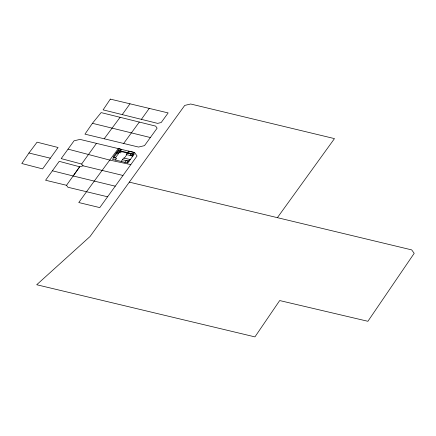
<?xml version="1.0" encoding="UTF-8"?>
<svg xmlns="http://www.w3.org/2000/svg" width="436" height="436" viewBox="0 0 436 436"><rect width="100%" height="100%" fill="white"/><g stroke="black" fill="none" stroke-linecap="round" stroke-linejoin="round"><path stroke-width="0.65" d="M28.94 153.009L37.065 142.174L58.059 147.493L42.603 168.901L21.8 163.516L28.94 153.009L50.325 158.192M92.421 123.301L84.955 134.152L138.561 147.057L144.518 145.635L157.113 128.184L155.663 126.118L101.119 112.608L92.421 123.301L150.371 137.536M52.402 170.792L73.21 175.981L79.663 166.792L59.214 161.347L45.578 180.242L66.528 185.289L79.652 166.797L83.123 165.822L122.985 175.463M122.249 114.608L129.983 103.801M141.384 119.344L149.243 108.401M118.287 148.611C104.967 166.481 91.734 184.401 78.774 202.538L99.779 207.601L137.046 155.984L134.599 152.54L79.995 139.4L74.049 140.817L61.198 158.606L81.608 164.045L96.481 143.362M115.382 160.034L116.597 158.361L113.698 157.663M121.437 151.663L120.565 152.867L117.666 152.169M121.213 161.402L123.693 157.974L130.293 159.56M124.347 158.132L126.827 154.698M124.892 162.328L126.108 160.65L129.001 161.347M130.947 153.952L130.075 155.162L132.969 155.859M127.159 162.835L129.639 159.407M132.119 155.974L134.599 152.54L128.653 151.112L126.173 154.54L132.773 156.132M277.449 217.58L334.472 138.615L190.674 104.002L184.728 105.414L90.05 236.508L36.711 284.741L254.935 336.886L279.689 300.557L367.897 321.288L414.2 253.321L411.688 249.893L129.323 182.128M139.307 122.069L123.65 143.466M120.096 117.311L104.188 138.779M130.816 164.606L109.954 160.143L68.038 149.134M107.583 196.783L67.902 187.251L66.528 185.289M127.416 152.823L133.356 154.257M118.538 150.965L133.841 154.649M116.167 152.938L118.548 153.51M122.456 159.69L128.397 161.118M73.21 175.981L115.246 186.177M81.608 164.045L83.123 165.822M110.324 99.114L103.103 109.867L157.63 123.372L161.189 122.538L168.149 112.913L110.324 99.114M119.142 148.818L113.191 157.053L115.573 157.625L121.524 149.39L119.142 148.818M118.881 150.496L112.488 159.336L127.786 163.026L134.179 154.18L118.881 150.496"/></g></svg>
